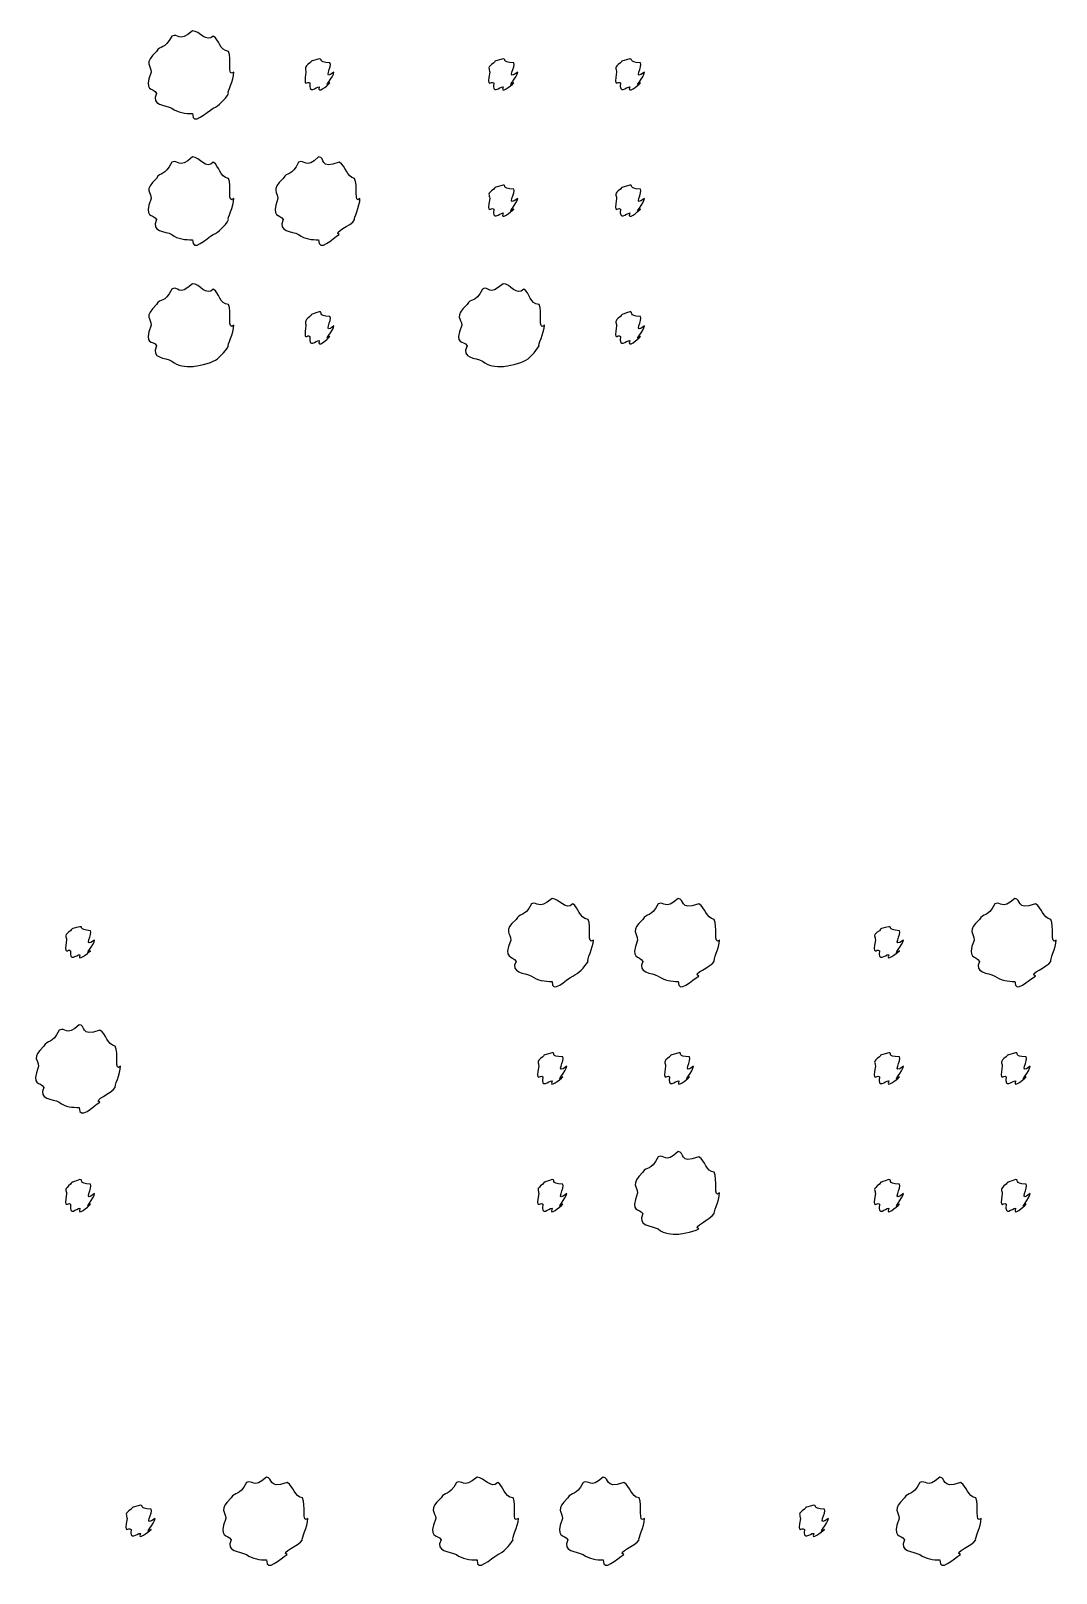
# Model space of a CAD drawing. Header units: millimetres. Extents: x -178 to -32, y 41 to 266.
# Drawn here: x -48.02 to -39.55, y 253.46 to 266.21 of the extents above; entities that cross this region are included whole.
import ezdxf

# ---------------------------------------------------------------- set-up
doc = ezdxf.new("R2010")
doc.units = ezdxf.units.MM
doc.layers.get('0').update_dxf_attribs({"linetype": 'CONTINUOUS'})

msp = doc.modelspace()

# ---------------------------------------------------------------- linework, layer by layer
at = {"color": 0}
for p, q in [((-46.6877, 266.207), (-46.6877, 266.207)), ((-45.6403, 265.975), (-45.6403, 265.975)), ((-44.1216, 265.975), (-44.1216, 265.975)), ((-43.0742, 265.975), (-43.0742, 265.975)), ((-46.6877, 265.165), (-46.6877, 265.165)), ((-45.6456, 265.165), (-45.6456, 265.165)), ((-44.1216, 264.933), (-44.1216, 264.933)), ((-43.0742, 264.933), (-43.0742, 264.933)), ((-46.6877, 264.118), (-46.6877, 264.118)), ((-44.1216, 264.118), (-44.1216, 264.118)), ((-45.6403, 263.886), (-45.6403, 263.886)), ((-43.0742, 263.886), (-43.0742, 263.886)), ((-43.7166, 259.037), (-43.7166, 259.037)), ((-42.6748, 259.037), (-42.6748, 259.037)), ((-39.8925, 259.037), (-39.8925, 259.037)), ((-47.619, 258.805), (-47.619, 258.805)), ((-40.9342, 258.805), (-40.9342, 258.805)), ((-47.6246, 257.995), (-47.6246, 257.995)), ((-43.7166, 257.763), (-43.7166, 257.763)), ((-42.6692, 257.763), (-42.6692, 257.763)), ((-40.9342, 257.763), (-40.9342, 257.763)), ((-39.8868, 257.763), (-39.8868, 257.763)), ((-42.6748, 256.947), (-42.6748, 256.947)), ((-47.619, 256.716), (-47.619, 256.716)), ((-43.7166, 256.716), (-43.7166, 256.716)), ((-40.9342, 256.716), (-40.9342, 256.716)), ((-39.8868, 256.716), (-39.8868, 256.716)), ((-46.077, 254.256), (-46.077, 254.256)), ((-44.3364, 254.256), (-44.3364, 254.256)), ((-43.2947, 254.256), (-43.2947, 254.256)), ((-40.5126, 254.256), (-40.5126, 254.256)), ((-47.1188, 254.025), (-47.1188, 254.025)), ((-41.5544, 254.025), (-41.5544, 254.025))]:
    msp.add_line(p, q, dxfattribs=at)
for points in [[(-46.6877, 266.207), (-46.8101, 266.105), (-46.8034, 266.192), (-46.8584, 266.163)], [(-46.5166, 266.163), (-46.5744, 266.105), (-46.6284, 266.207), (-46.6877, 266.207)], [(-46.8584, 266.163), (-46.9205, 266.047), (-46.9547, 266.091), (-46.9851, 266.036)], [(-46.3899, 266.036), (-46.4682, 266.047), (-46.4644, 266.132), (-46.5166, 266.163)], [(-46.9851, 266.036), (-47.0969, 265.937), (-47.0292, 265.923), (-47.0292, 265.865)], [(-46.3458, 265.865), (-46.4065, 265.818), (-46.3596, 265.981), (-46.3899, 266.036)], [(-45.6403, 265.975), (-45.7299, 265.95), (-45.6953, 265.964), (-45.7175, 265.942)], [(-45.5521, 265.942), (-45.6636, 265.95), (-45.6029, 265.975), (-45.6403, 265.975)], [(-44.1216, 265.975), (-44.2154, 265.95), (-44.1766, 265.964), (-44.1988, 265.942)], [(-44.0334, 265.942), (-44.1491, 265.95), (-44.0845, 265.975), (-44.1216, 265.975)], [(-43.0742, 265.975), (-43.1638, 265.95), (-43.1296, 265.964), (-43.1514, 265.942)], [(-42.986, 265.942), (-43.0978, 265.95), (-43.0371, 265.975), (-43.0742, 265.975)], [(-47.0292, 265.865), (-47.0969, 265.697), (-47.014, 265.744), (-46.9851, 265.689)], [(-46.3899, 265.689), (-46.4065, 265.697), (-46.3458, 265.801), (-46.3458, 265.865)], [(-45.7175, 265.942), (-45.774, 265.906), (-45.7503, 265.894), (-45.7503, 265.865)], [(-45.7503, 265.865), (-45.774, 265.723), (-45.7394, 265.799), (-45.7175, 265.777)], [(-45.5189, 265.865), (-45.6195, 265.789), (-45.5299, 265.92), (-45.5521, 265.942)], [(-45.5521, 265.777), (-45.6195, 265.723), (-45.5189, 265.828), (-45.5189, 265.865)], [(-44.1988, 265.942), (-44.2595, 265.906), (-44.232, 265.894), (-44.232, 265.865)], [(-44.232, 265.865), (-44.2595, 265.723), (-44.2207, 265.799), (-44.1988, 265.777)], [(-44.0002, 265.865), (-44.105, 265.789), (-44.0115, 265.92), (-44.0334, 265.942)], [(-44.0334, 265.777), (-44.105, 265.723), (-44.0002, 265.828), (-44.0002, 265.865)], [(-43.1514, 265.942), (-43.2079, 265.906), (-43.1846, 265.894), (-43.1846, 265.865)], [(-43.1846, 265.865), (-43.2079, 265.723), (-43.1737, 265.799), (-43.1514, 265.777)], [(-42.9532, 265.865), (-43.0537, 265.789), (-42.9641, 265.92), (-42.986, 265.942)], [(-42.986, 265.777), (-43.0537, 265.723), (-42.9532, 265.828), (-42.9532, 265.865)], [(-45.7175, 265.777), (-45.7299, 265.679), (-45.6692, 265.744), (-45.6403, 265.744)], [(-45.6403, 265.744), (-45.6636, 265.679), (-45.574, 265.755), (-45.5521, 265.777)], [(-44.1988, 265.777), (-44.2154, 265.679), (-44.1505, 265.744), (-44.1216, 265.744)], [(-44.1216, 265.744), (-44.1491, 265.679), (-44.0556, 265.755), (-44.0334, 265.777)], [(-43.1514, 265.777), (-43.1638, 265.679), (-43.1031, 265.744), (-43.0742, 265.744)], [(-43.0742, 265.744), (-43.0978, 265.679), (-43.0082, 265.755), (-42.986, 265.777)], [(-46.9851, 265.689), (-47.0376, 265.591), (-46.9134, 265.596), (-46.8584, 265.567)], [(-46.8584, 265.567), (-46.8101, 265.532), (-46.7455, 265.523), (-46.6877, 265.523)], [(-46.6877, 265.523), (-46.693, 265.414), (-46.5716, 265.537), (-46.5166, 265.567)], [(-46.5166, 265.567), (-46.4682, 265.591), (-46.4231, 265.636), (-46.3899, 265.689)], [(-46.8584, 265.121), (-46.9205, 265), (-46.9547, 265.047), (-46.9851, 264.988)], [(-46.6877, 265.165), (-46.8101, 265.057), (-46.8034, 265.15), (-46.8584, 265.121)], [(-46.5166, 265.121), (-46.5744, 265.057), (-46.6284, 265.165), (-46.6877, 265.165)], [(-46.3899, 264.988), (-46.4682, 265), (-46.4644, 265.091), (-46.5166, 265.121)], [(-45.811, 265.121), (-45.8689, 265), (-45.9077, 265.047), (-45.938, 264.988)], [(-45.6456, 265.165), (-45.7588, 265.057), (-45.756, 265.15), (-45.811, 265.121)], [(-45.4748, 265.121), (-45.6456, 265.057), (-45.5863, 265.165), (-45.6456, 265.165)], [(-45.3482, 264.988), (-45.417, 265), (-45.4198, 265.091), (-45.4748, 265.121)], [(-46.9851, 264.988), (-47.0969, 264.885), (-47.0292, 264.878), (-47.0292, 264.823)], [(-46.3458, 264.823), (-46.4065, 264.768), (-46.3596, 264.933), (-46.3899, 264.988)], [(-45.938, 264.988), (-46.0453, 264.885), (-45.9821, 264.878), (-45.9821, 264.823)], [(-45.3041, 264.823), (-45.3591, 264.768), (-45.3178, 264.933), (-45.3482, 264.988)], [(-44.1216, 264.933), (-44.2154, 264.903), (-44.1766, 264.922), (-44.1988, 264.9)], [(-44.0334, 264.9), (-44.1491, 264.903), (-44.0845, 264.933), (-44.1216, 264.933)], [(-43.0742, 264.933), (-43.1638, 264.903), (-43.1296, 264.922), (-43.1514, 264.9)], [(-42.986, 264.9), (-43.0978, 264.903), (-43.0371, 264.933), (-43.0742, 264.933)], [(-47.0292, 264.823), (-47.0969, 264.65), (-47.014, 264.702), (-46.9851, 264.647)], [(-46.3899, 264.647), (-46.4065, 264.65), (-46.3458, 264.76), (-46.3458, 264.823)], [(-45.9821, 264.823), (-46.0453, 264.65), (-45.9669, 264.702), (-45.938, 264.647)], [(-45.3482, 264.647), (-45.3591, 264.65), (-45.3041, 264.76), (-45.3041, 264.823)], [(-44.1988, 264.9), (-44.2595, 264.859), (-44.232, 264.852), (-44.232, 264.823)], [(-44.232, 264.823), (-44.2595, 264.676), (-44.2207, 264.757), (-44.1988, 264.735)], [(-44.0002, 264.823), (-44.105, 264.742), (-44.0115, 264.878), (-44.0334, 264.9)], [(-44.0334, 264.735), (-44.105, 264.676), (-44.0002, 264.786), (-44.0002, 264.823)], [(-43.1514, 264.9), (-43.2079, 264.859), (-43.1846, 264.852), (-43.1846, 264.823)], [(-43.1846, 264.823), (-43.2079, 264.676), (-43.1737, 264.757), (-43.1514, 264.735)], [(-42.9532, 264.823), (-43.0537, 264.742), (-42.9641, 264.878), (-42.986, 264.9)], [(-42.986, 264.735), (-43.0537, 264.676), (-42.9532, 264.786), (-42.9532, 264.823)], [(-44.1988, 264.735), (-44.2154, 264.632), (-44.1505, 264.702), (-44.1216, 264.702)], [(-44.1216, 264.702), (-44.1491, 264.632), (-44.0556, 264.713), (-44.0334, 264.735)], [(-43.1514, 264.735), (-43.1638, 264.632), (-43.1031, 264.702), (-43.0742, 264.702)], [(-43.0742, 264.702), (-43.0978, 264.632), (-43.0082, 264.713), (-42.986, 264.735)], [(-46.9851, 264.647), (-47.0376, 264.543), (-46.9134, 264.554), (-46.8584, 264.525)], [(-46.5166, 264.525), (-46.4682, 264.543), (-46.4231, 264.594), (-46.3899, 264.647)], [(-45.938, 264.647), (-45.9874, 264.543), (-45.8661, 264.554), (-45.811, 264.525)], [(-45.4748, 264.525), (-45.5355, 264.543), (-45.3771, 264.594), (-45.3482, 264.647)], [(-46.8584, 264.525), (-46.8101, 264.484), (-46.7455, 264.481), (-46.6877, 264.481)], [(-46.6877, 264.481), (-46.693, 264.367), (-46.5716, 264.495), (-46.5166, 264.525)], [(-45.811, 264.525), (-45.7588, 264.484), (-45.701, 264.481), (-45.6456, 264.481)], [(-45.6456, 264.481), (-45.6456, 264.367), (-45.5299, 264.495), (-45.4748, 264.525)], [(-46.8584, 264.074), (-46.9205, 263.948), (-46.9547, 264.002), (-46.9851, 263.947)], [(-46.6877, 264.118), (-46.8101, 264.007), (-46.8034, 264.103), (-46.8584, 264.074)], [(-46.5166, 264.074), (-46.5744, 264.007), (-46.6284, 264.118), (-46.6877, 264.118)], [(-46.3899, 263.947), (-46.4682, 263.948), (-46.4644, 264.043), (-46.5166, 264.074)], [(-44.2923, 264.074), (-44.3544, 263.948), (-44.389, 264.002), (-44.4193, 263.947)], [(-44.1216, 264.118), (-44.2443, 264.007), (-44.2373, 264.103), (-44.2923, 264.074)], [(-43.9508, 264.074), (-44.0087, 264.007), (-44.0623, 264.118), (-44.1216, 264.118)], [(-43.8238, 263.947), (-43.9025, 263.948), (-43.8983, 264.043), (-43.9508, 264.074)], [(-46.9851, 263.947), (-47.0969, 263.838), (-47.0292, 263.834), (-47.0292, 263.776)], [(-46.3458, 263.776), (-46.4065, 263.721), (-46.3596, 263.892), (-46.3899, 263.947)], [(-44.4193, 263.947), (-44.5308, 263.838), (-44.4634, 263.834), (-44.4634, 263.776)], [(-43.7797, 263.776), (-43.8404, 263.721), (-43.7935, 263.892), (-43.8238, 263.947)], [(-45.7175, 263.847), (-45.774, 263.805), (-45.7503, 263.799), (-45.7503, 263.77)], [(-45.6403, 263.886), (-45.7299, 263.853), (-45.6953, 263.872), (-45.7175, 263.847)], [(-45.5521, 263.847), (-45.6636, 263.853), (-45.6029, 263.886), (-45.6403, 263.886)], [(-45.5189, 263.77), (-45.6195, 263.688), (-45.5299, 263.826), (-45.5521, 263.847)], [(-43.1514, 263.847), (-43.2079, 263.805), (-43.1846, 263.799), (-43.1846, 263.77)], [(-43.0742, 263.886), (-43.1638, 263.853), (-43.1296, 263.872), (-43.1514, 263.847)], [(-42.986, 263.847), (-43.0978, 263.853), (-43.0371, 263.886), (-43.0742, 263.886)], [(-42.9532, 263.77), (-43.0537, 263.688), (-42.9641, 263.826), (-42.986, 263.847)], [(-47.0292, 263.776), (-47.0969, 263.599), (-47.014, 263.656), (-46.9851, 263.605)], [(-46.3899, 263.605), (-46.4065, 263.599), (-46.3458, 263.712), (-46.3458, 263.776)], [(-45.7503, 263.77), (-45.774, 263.624), (-45.7394, 263.707), (-45.7175, 263.682)], [(-45.7175, 263.682), (-45.7299, 263.577), (-45.6692, 263.649), (-45.6403, 263.649)], [(-45.6403, 263.649), (-45.6636, 263.577), (-45.574, 263.66), (-45.5521, 263.682)], [(-45.5521, 263.682), (-45.6195, 263.624), (-45.5189, 263.737), (-45.5189, 263.77)], [(-44.4634, 263.776), (-44.5308, 263.599), (-44.4482, 263.656), (-44.4193, 263.605)], [(-43.8238, 263.605), (-43.8404, 263.599), (-43.7797, 263.712), (-43.7797, 263.776)], [(-43.1846, 263.77), (-43.2079, 263.624), (-43.1737, 263.707), (-43.1514, 263.682)], [(-43.1514, 263.682), (-43.1638, 263.577), (-43.1031, 263.649), (-43.0742, 263.649)], [(-43.0742, 263.649), (-43.0978, 263.577), (-43.0082, 263.66), (-42.986, 263.682)], [(-42.986, 263.682), (-43.0537, 263.624), (-42.9532, 263.737), (-42.9532, 263.77)], [(-46.9851, 263.605), (-47.0376, 263.496), (-46.9134, 263.511), (-46.8584, 263.478)], [(-46.5166, 263.478), (-46.4682, 263.496), (-46.4231, 263.553), (-46.3899, 263.605)], [(-44.4193, 263.605), (-44.4715, 263.496), (-44.3477, 263.511), (-44.2923, 263.478)], [(-43.9508, 263.478), (-43.9025, 263.496), (-43.857, 263.553), (-43.8238, 263.605)], [(-46.8584, 263.478), (-46.8101, 263.434), (-46.7455, 263.434), (-46.6877, 263.434)], [(-46.6877, 263.434), (-46.693, 263.434), (-46.5716, 263.448), (-46.5166, 263.478)], [(-44.2923, 263.478), (-44.2443, 263.434), (-44.1794, 263.434), (-44.1216, 263.434)], [(-44.1216, 263.434), (-44.1272, 263.434), (-44.0059, 263.448), (-43.9508, 263.478)], [(-43.8873, 258.993), (-43.9494, 258.877), (-43.9836, 258.921), (-44.014, 258.866)], [(-43.7166, 259.037), (-43.839, 258.935), (-43.8323, 259.021), (-43.8873, 258.993)], [(-43.5455, 258.993), (-43.6033, 258.935), (-43.6573, 259.037), (-43.7166, 259.037)], [(-43.4188, 258.866), (-43.4975, 258.877), (-43.4933, 258.962), (-43.5455, 258.993)], [(-42.8399, 258.993), (-42.8978, 258.877), (-42.9366, 258.921), (-42.9669, 258.866)], [(-42.6748, 259.037), (-42.7877, 258.935), (-42.7849, 259.021), (-42.8399, 258.993)], [(-42.5037, 258.993), (-42.6748, 258.935), (-42.6156, 259.037), (-42.6748, 259.037)], [(-42.3771, 258.866), (-42.4459, 258.877), (-42.4487, 258.962), (-42.5037, 258.993)], [(-40.0579, 258.993), (-40.1158, 258.877), (-40.1542, 258.921), (-40.1846, 258.866)], [(-39.8925, 259.037), (-40.0054, 258.935), (-40.0025, 259.021), (-40.0579, 258.993)], [(-39.7214, 258.993), (-39.8925, 258.935), (-39.8332, 259.037), (-39.8925, 259.037)], [(-39.5947, 258.866), (-39.6635, 258.877), (-39.6663, 258.962), (-39.7214, 258.993)], [(-44.014, 258.866), (-44.1258, 258.767), (-44.0581, 258.753), (-44.0581, 258.695)], [(-43.3747, 258.695), (-43.4354, 258.648), (-43.3885, 258.811), (-43.4188, 258.866)], [(-42.9669, 258.866), (-43.0742, 258.767), (-43.011, 258.753), (-43.011, 258.695)], [(-42.333, 258.695), (-42.388, 258.648), (-42.3467, 258.811), (-42.3771, 258.866)], [(-40.1846, 258.866), (-40.2922, 258.767), (-40.2287, 258.753), (-40.2287, 258.695)], [(-39.5506, 258.695), (-39.6057, 258.648), (-39.5644, 258.811), (-39.5947, 258.866)], [(-47.6963, 258.772), (-47.7527, 258.736), (-47.7294, 258.724), (-47.7294, 258.695)], [(-47.7294, 258.695), (-47.7527, 258.553), (-47.7181, 258.629), (-47.6963, 258.607)], [(-47.619, 258.805), (-47.7086, 258.781), (-47.674, 258.794), (-47.6963, 258.772)], [(-47.5308, 258.772), (-47.6426, 258.781), (-47.582, 258.805), (-47.619, 258.805)], [(-47.4977, 258.695), (-47.5985, 258.619), (-47.5089, 258.75), (-47.5308, 258.772)], [(-47.5308, 258.607), (-47.5985, 258.553), (-47.4977, 258.658), (-47.4977, 258.695)], [(-44.0581, 258.695), (-44.1258, 258.527), (-44.0429, 258.574), (-44.014, 258.519)], [(-43.4188, 258.519), (-43.4354, 258.527), (-43.3747, 258.632), (-43.3747, 258.695)], [(-43.011, 258.695), (-43.0742, 258.527), (-42.9958, 258.574), (-42.9669, 258.519)], [(-42.3771, 258.519), (-42.388, 258.527), (-42.333, 258.632), (-42.333, 258.695)], [(-41.0115, 258.772), (-41.0722, 258.736), (-41.0443, 258.724), (-41.0443, 258.695)], [(-41.0443, 258.695), (-41.0722, 258.553), (-41.0333, 258.629), (-41.0115, 258.607)], [(-40.9342, 258.805), (-41.0281, 258.781), (-40.9893, 258.794), (-41.0115, 258.772)], [(-40.846, 258.772), (-40.9617, 258.781), (-40.8968, 258.805), (-40.9342, 258.805)], [(-40.8129, 258.695), (-40.9176, 258.619), (-40.8238, 258.75), (-40.846, 258.772)], [(-40.846, 258.607), (-40.9176, 258.553), (-40.8129, 258.658), (-40.8129, 258.695)], [(-40.2287, 258.695), (-40.2922, 258.527), (-40.2135, 258.574), (-40.1846, 258.519)], [(-39.5947, 258.519), (-39.6057, 258.527), (-39.5506, 258.632), (-39.5506, 258.695)], [(-47.6963, 258.607), (-47.7086, 258.509), (-47.6479, 258.574), (-47.619, 258.574)], [(-47.619, 258.574), (-47.6426, 258.509), (-47.553, 258.585), (-47.5308, 258.607)], [(-41.0115, 258.607), (-41.0281, 258.509), (-40.9631, 258.574), (-40.9342, 258.574)], [(-40.9342, 258.574), (-40.9617, 258.509), (-40.8679, 258.585), (-40.846, 258.607)], [(-44.014, 258.519), (-44.0665, 258.421), (-43.9424, 258.426), (-43.8873, 258.397)], [(-43.5455, 258.397), (-43.4975, 258.421), (-43.452, 258.466), (-43.4188, 258.519)], [(-42.9669, 258.519), (-43.0163, 258.421), (-42.8953, 258.426), (-42.8399, 258.397)], [(-42.5037, 258.397), (-42.5644, 258.421), (-42.406, 258.466), (-42.3771, 258.519)], [(-40.1846, 258.519), (-40.2343, 258.421), (-40.113, 258.426), (-40.0579, 258.397)], [(-39.7214, 258.397), (-39.782, 258.421), (-39.6236, 258.466), (-39.5947, 258.519)], [(-43.8873, 258.397), (-43.839, 258.361), (-43.7744, 258.353), (-43.7166, 258.353)], [(-43.7166, 258.353), (-43.7219, 258.244), (-43.6009, 258.367), (-43.5455, 258.397)], [(-42.8399, 258.397), (-42.7877, 258.361), (-42.7299, 258.353), (-42.6748, 258.353)], [(-42.6748, 258.353), (-42.6748, 258.244), (-42.5588, 258.367), (-42.5037, 258.397)], [(-40.0579, 258.397), (-40.0054, 258.361), (-39.9475, 258.353), (-39.8925, 258.353)], [(-39.8925, 258.353), (-39.8925, 258.244), (-39.7768, 258.367), (-39.7214, 258.397)], [(-47.7901, 257.951), (-47.848, 257.829), (-47.8864, 257.876), (-47.9167, 257.818)], [(-47.6246, 257.995), (-47.7375, 257.888), (-47.7347, 257.98), (-47.7901, 257.951)], [(-47.4536, 257.951), (-47.6246, 257.888), (-47.5654, 257.995), (-47.6246, 257.995)], [(-47.3269, 257.818), (-47.3957, 257.829), (-47.3985, 257.92), (-47.4536, 257.951)], [(-47.9167, 257.818), (-48.0243, 257.715), (-47.9608, 257.708), (-47.9608, 257.653)], [(-47.2828, 257.653), (-47.3378, 257.598), (-47.2966, 257.763), (-47.3269, 257.818)], [(-43.7935, 257.73), (-43.8542, 257.689), (-43.8266, 257.682), (-43.8266, 257.653)], [(-43.7166, 257.763), (-43.8101, 257.733), (-43.7716, 257.753), (-43.7935, 257.73)], [(-43.6284, 257.73), (-43.7441, 257.733), (-43.6792, 257.763), (-43.7166, 257.763)], [(-43.5952, 257.653), (-43.7, 257.572), (-43.6062, 257.708), (-43.6284, 257.73)], [(-42.7464, 257.73), (-42.8029, 257.689), (-42.7792, 257.682), (-42.7792, 257.653)], [(-42.6692, 257.763), (-42.7588, 257.733), (-42.7242, 257.753), (-42.7464, 257.73)], [(-42.581, 257.73), (-42.6925, 257.733), (-42.6318, 257.763), (-42.6692, 257.763)], [(-42.5478, 257.653), (-42.6484, 257.572), (-42.5588, 257.708), (-42.581, 257.73)], [(-41.0115, 257.73), (-41.0722, 257.689), (-41.0443, 257.682), (-41.0443, 257.653)], [(-40.9342, 257.763), (-41.0281, 257.733), (-40.9893, 257.753), (-41.0115, 257.73)], [(-40.846, 257.73), (-40.9617, 257.733), (-40.8968, 257.763), (-40.9342, 257.763)], [(-40.8129, 257.653), (-40.9176, 257.572), (-40.8238, 257.708), (-40.846, 257.73)], [(-39.9641, 257.73), (-40.0205, 257.689), (-39.9972, 257.682), (-39.9972, 257.653)], [(-39.8868, 257.763), (-39.9764, 257.733), (-39.9419, 257.753), (-39.9641, 257.73)], [(-39.7986, 257.73), (-39.9105, 257.733), (-39.8498, 257.763), (-39.8868, 257.763)], [(-39.7655, 257.653), (-39.8664, 257.572), (-39.7768, 257.708), (-39.7986, 257.73)], [(-47.9608, 257.653), (-48.0243, 257.479), (-47.9457, 257.532), (-47.9167, 257.477)], [(-47.3269, 257.477), (-47.3378, 257.479), (-47.2828, 257.59), (-47.2828, 257.653)], [(-43.8266, 257.653), (-43.8542, 257.506), (-43.8157, 257.587), (-43.7935, 257.565)], [(-43.7935, 257.565), (-43.8101, 257.462), (-43.7455, 257.532), (-43.7166, 257.532)], [(-43.7166, 257.532), (-43.7441, 257.462), (-43.6503, 257.543), (-43.6284, 257.565)], [(-43.6284, 257.565), (-43.7, 257.506), (-43.5952, 257.616), (-43.5952, 257.653)], [(-42.7792, 257.653), (-42.8029, 257.506), (-42.7683, 257.587), (-42.7464, 257.565)], [(-42.7464, 257.565), (-42.7588, 257.462), (-42.6981, 257.532), (-42.6692, 257.532)], [(-42.6692, 257.532), (-42.6925, 257.462), (-42.6029, 257.543), (-42.581, 257.565)], [(-42.581, 257.565), (-42.6484, 257.506), (-42.5478, 257.616), (-42.5478, 257.653)], [(-41.0443, 257.653), (-41.0722, 257.506), (-41.0333, 257.587), (-41.0115, 257.565)], [(-41.0115, 257.565), (-41.0281, 257.462), (-40.9631, 257.532), (-40.9342, 257.532)], [(-40.9342, 257.532), (-40.9617, 257.462), (-40.8679, 257.543), (-40.846, 257.565)], [(-40.846, 257.565), (-40.9176, 257.506), (-40.8129, 257.616), (-40.8129, 257.653)], [(-39.9972, 257.653), (-40.0205, 257.506), (-39.986, 257.587), (-39.9641, 257.565)], [(-39.9641, 257.565), (-39.9764, 257.462), (-39.9157, 257.532), (-39.8868, 257.532)], [(-39.8868, 257.532), (-39.9105, 257.462), (-39.8208, 257.543), (-39.7986, 257.565)], [(-39.7986, 257.565), (-39.8664, 257.506), (-39.7655, 257.616), (-39.7655, 257.653)], [(-47.9167, 257.477), (-47.9665, 257.374), (-47.8451, 257.385), (-47.7901, 257.356)], [(-47.4536, 257.356), (-47.5142, 257.374), (-47.3558, 257.424), (-47.3269, 257.477)], [(-47.7901, 257.356), (-47.7375, 257.314), (-47.6797, 257.312), (-47.6246, 257.312)], [(-47.6246, 257.312), (-47.6246, 257.197), (-47.5089, 257.325), (-47.4536, 257.356)], [(-42.8399, 256.903), (-42.8978, 256.778), (-42.9366, 256.832), (-42.9669, 256.777)], [(-42.6748, 256.947), (-42.7877, 256.837), (-42.7849, 256.933), (-42.8399, 256.903)], [(-42.5037, 256.903), (-42.6748, 256.837), (-42.6156, 256.947), (-42.6748, 256.947)], [(-42.3771, 256.777), (-42.4459, 256.778), (-42.4487, 256.873), (-42.5037, 256.903)], [(-42.9669, 256.777), (-43.0742, 256.668), (-43.011, 256.664), (-43.011, 256.606)], [(-42.333, 256.606), (-42.388, 256.551), (-42.3467, 256.722), (-42.3771, 256.777)], [(-47.6963, 256.678), (-47.7527, 256.635), (-47.7294, 256.629), (-47.7294, 256.6)], [(-47.619, 256.716), (-47.7086, 256.683), (-47.674, 256.702), (-47.6963, 256.678)], [(-47.5308, 256.678), (-47.6426, 256.683), (-47.582, 256.716), (-47.619, 256.716)], [(-47.4977, 256.6), (-47.5985, 256.518), (-47.5089, 256.655), (-47.5308, 256.678)], [(-43.7935, 256.678), (-43.8542, 256.635), (-43.8266, 256.629), (-43.8266, 256.6)], [(-43.7166, 256.716), (-43.8101, 256.683), (-43.7716, 256.702), (-43.7935, 256.678)], [(-43.6284, 256.678), (-43.7441, 256.683), (-43.6792, 256.716), (-43.7166, 256.716)], [(-43.5952, 256.6), (-43.7, 256.518), (-43.6062, 256.655), (-43.6284, 256.678)], [(-41.0115, 256.678), (-41.0722, 256.635), (-41.0443, 256.629), (-41.0443, 256.6)], [(-40.9342, 256.716), (-41.0281, 256.683), (-40.9893, 256.702), (-41.0115, 256.678)], [(-40.846, 256.678), (-40.9617, 256.683), (-40.8968, 256.716), (-40.9342, 256.716)], [(-40.8129, 256.6), (-40.9176, 256.518), (-40.8238, 256.655), (-40.846, 256.678)], [(-39.9641, 256.678), (-40.0205, 256.635), (-39.9972, 256.629), (-39.9972, 256.6)], [(-39.8868, 256.716), (-39.9764, 256.683), (-39.9419, 256.702), (-39.9641, 256.678)], [(-39.7986, 256.678), (-39.9105, 256.683), (-39.8498, 256.716), (-39.8868, 256.716)], [(-39.7655, 256.6), (-39.8664, 256.518), (-39.7768, 256.655), (-39.7986, 256.678)], [(-47.7294, 256.6), (-47.7527, 256.454), (-47.7181, 256.537), (-47.6963, 256.512)], [(-47.5308, 256.512), (-47.5985, 256.454), (-47.4977, 256.567), (-47.4977, 256.6)], [(-43.8266, 256.6), (-43.8542, 256.454), (-43.8157, 256.537), (-43.7935, 256.512)], [(-43.6284, 256.512), (-43.7, 256.454), (-43.5952, 256.567), (-43.5952, 256.6)], [(-43.011, 256.606), (-43.0742, 256.43), (-42.9958, 256.486), (-42.9669, 256.435)], [(-42.3771, 256.435), (-42.388, 256.43), (-42.333, 256.542), (-42.333, 256.606)], [(-41.0443, 256.6), (-41.0722, 256.454), (-41.0333, 256.537), (-41.0115, 256.512)], [(-40.846, 256.512), (-40.9176, 256.454), (-40.8129, 256.567), (-40.8129, 256.6)], [(-39.9972, 256.6), (-40.0205, 256.454), (-39.986, 256.537), (-39.9641, 256.512)], [(-39.7986, 256.512), (-39.8664, 256.454), (-39.7655, 256.567), (-39.7655, 256.6)], [(-47.6963, 256.512), (-47.7086, 256.407), (-47.6479, 256.479), (-47.619, 256.479)], [(-47.619, 256.479), (-47.6426, 256.407), (-47.553, 256.49), (-47.5308, 256.512)], [(-43.7935, 256.512), (-43.8101, 256.407), (-43.7455, 256.479), (-43.7166, 256.479)], [(-43.7166, 256.479), (-43.7441, 256.407), (-43.6503, 256.49), (-43.6284, 256.512)], [(-42.9669, 256.435), (-43.0163, 256.326), (-42.8953, 256.341), (-42.8399, 256.308)], [(-42.5037, 256.308), (-42.5644, 256.326), (-42.406, 256.383), (-42.3771, 256.435)], [(-41.0115, 256.512), (-41.0281, 256.407), (-40.9631, 256.479), (-40.9342, 256.479)], [(-40.9342, 256.479), (-40.9617, 256.407), (-40.8679, 256.49), (-40.846, 256.512)], [(-39.9641, 256.512), (-39.9764, 256.407), (-39.9157, 256.479), (-39.8868, 256.479)], [(-39.8868, 256.479), (-39.9105, 256.407), (-39.8208, 256.49), (-39.7986, 256.512)], [(-42.8399, 256.308), (-42.7877, 256.264), (-42.7299, 256.264), (-42.6748, 256.264)], [(-42.6748, 256.264), (-42.6748, 256.264), (-42.5588, 256.278), (-42.5037, 256.308)], [(-46.077, 254.256), (-46.1899, 254.155), (-46.1874, 254.241), (-46.2425, 254.212)], [(-45.9063, 254.212), (-46.077, 254.155), (-46.0177, 254.256), (-46.077, 254.256)], [(-44.3364, 254.256), (-44.4592, 254.155), (-44.4525, 254.241), (-44.5075, 254.212)], [(-44.1657, 254.212), (-44.2235, 254.155), (-44.2771, 254.256), (-44.3364, 254.256)], [(-43.2947, 254.256), (-43.4079, 254.155), (-43.4051, 254.241), (-43.4601, 254.212)], [(-43.1239, 254.212), (-43.2947, 254.155), (-43.2354, 254.256), (-43.2947, 254.256)], [(-40.5126, 254.256), (-40.6255, 254.155), (-40.6227, 254.241), (-40.6777, 254.212)], [(-40.3415, 254.212), (-40.5126, 254.155), (-40.4534, 254.256), (-40.5126, 254.256)], [(-46.2425, 254.212), (-46.3003, 254.096), (-46.3388, 254.14), (-46.3691, 254.085)], [(-45.7793, 254.085), (-45.8484, 254.096), (-45.8509, 254.182), (-45.9063, 254.212)], [(-44.5075, 254.212), (-44.5696, 254.096), (-44.6038, 254.14), (-44.6342, 254.085)], [(-44.039, 254.085), (-44.1173, 254.096), (-44.1134, 254.182), (-44.1657, 254.212)], [(-43.4601, 254.212), (-43.518, 254.096), (-43.5568, 254.14), (-43.5868, 254.085)], [(-42.9973, 254.085), (-43.0661, 254.096), (-43.0689, 254.182), (-43.1239, 254.212)], [(-40.6777, 254.212), (-40.7356, 254.096), (-40.7744, 254.14), (-40.8047, 254.085)], [(-40.2149, 254.085), (-40.2837, 254.096), (-40.2865, 254.182), (-40.3415, 254.212)], [(-47.196, 253.992), (-47.2567, 253.956), (-47.2292, 253.944), (-47.2292, 253.915)], [(-47.1188, 254.025), (-47.2126, 254), (-47.1738, 254.014), (-47.196, 253.992)], [(-47.0306, 253.992), (-47.1463, 254), (-47.0817, 254.025), (-47.1188, 254.025)], [(-46.9974, 253.915), (-47.1022, 253.839), (-47.0087, 253.97), (-47.0306, 253.992)], [(-46.3691, 254.085), (-46.4767, 253.986), (-46.4132, 253.972), (-46.4132, 253.915)], [(-45.7352, 253.915), (-45.7906, 253.868), (-45.7489, 254.03), (-45.7793, 254.085)], [(-44.6342, 254.085), (-44.746, 253.986), (-44.6782, 253.972), (-44.6782, 253.915)], [(-43.9949, 253.915), (-44.0556, 253.868), (-44.0087, 254.03), (-44.039, 254.085)], [(-43.5868, 254.085), (-43.6944, 253.986), (-43.6309, 253.972), (-43.6309, 253.915)], [(-42.9532, 253.915), (-43.0082, 253.868), (-42.9669, 254.03), (-42.9973, 254.085)], [(-41.6313, 253.992), (-41.692, 253.956), (-41.6645, 253.944), (-41.6645, 253.915)], [(-41.5544, 254.025), (-41.6479, 254), (-41.6094, 254.014), (-41.6313, 253.992)], [(-41.4662, 253.992), (-41.5819, 254), (-41.517, 254.025), (-41.5544, 254.025)], [(-41.433, 253.915), (-41.5378, 253.839), (-41.444, 253.97), (-41.4662, 253.992)], [(-40.8047, 254.085), (-40.912, 253.986), (-40.8488, 253.972), (-40.8488, 253.915)], [(-40.1708, 253.915), (-40.2258, 253.868), (-40.1846, 254.03), (-40.2149, 254.085)], [(-47.2292, 253.915), (-47.2567, 253.772), (-47.2179, 253.848), (-47.196, 253.826)], [(-47.0306, 253.826), (-47.1022, 253.772), (-46.9974, 253.877), (-46.9974, 253.915)], [(-46.4132, 253.915), (-46.4767, 253.746), (-46.398, 253.793), (-46.3691, 253.738)], [(-45.7793, 253.738), (-45.7906, 253.746), (-45.7352, 253.851), (-45.7352, 253.915)], [(-44.6782, 253.915), (-44.746, 253.746), (-44.6631, 253.793), (-44.6342, 253.738)], [(-44.039, 253.738), (-44.0556, 253.746), (-43.9949, 253.851), (-43.9949, 253.915)], [(-43.6309, 253.915), (-43.6944, 253.746), (-43.6157, 253.793), (-43.5868, 253.738)], [(-42.9973, 253.738), (-43.0082, 253.746), (-42.9532, 253.851), (-42.9532, 253.915)], [(-41.6645, 253.915), (-41.692, 253.772), (-41.6535, 253.848), (-41.6313, 253.826)], [(-41.4662, 253.826), (-41.5378, 253.772), (-41.433, 253.877), (-41.433, 253.915)], [(-40.8488, 253.915), (-40.912, 253.746), (-40.8337, 253.793), (-40.8047, 253.738)], [(-40.2149, 253.738), (-40.2258, 253.746), (-40.1708, 253.851), (-40.1708, 253.915)], [(-47.196, 253.826), (-47.2126, 253.728), (-47.1477, 253.793), (-47.1188, 253.793)], [(-47.1188, 253.793), (-47.1463, 253.728), (-47.0528, 253.804), (-47.0306, 253.826)], [(-46.3691, 253.738), (-46.4189, 253.64), (-46.2975, 253.646), (-46.2425, 253.617)], [(-45.9063, 253.617), (-45.9669, 253.64), (-45.8082, 253.686), (-45.7793, 253.738)], [(-44.6342, 253.738), (-44.6867, 253.64), (-44.5625, 253.646), (-44.5075, 253.617)], [(-44.1657, 253.617), (-44.1173, 253.64), (-44.0718, 253.686), (-44.039, 253.738)], [(-43.5868, 253.738), (-43.6365, 253.64), (-43.5151, 253.646), (-43.4601, 253.617)], [(-43.1239, 253.617), (-43.1846, 253.64), (-43.0262, 253.686), (-42.9973, 253.738)], [(-41.6313, 253.826), (-41.6479, 253.728), (-41.5833, 253.793), (-41.5544, 253.793)], [(-41.5544, 253.793), (-41.5819, 253.728), (-41.4881, 253.804), (-41.4662, 253.826)], [(-40.8047, 253.738), (-40.8541, 253.64), (-40.7331, 253.646), (-40.6777, 253.617)], [(-40.3415, 253.617), (-40.4022, 253.64), (-40.2438, 253.686), (-40.2149, 253.738)], [(-46.2425, 253.617), (-46.1899, 253.581), (-46.132, 253.573), (-46.077, 253.573)], [(-46.077, 253.573), (-46.077, 253.464), (-45.9613, 253.587), (-45.9063, 253.617)], [(-44.5075, 253.617), (-44.4592, 253.581), (-44.3946, 253.573), (-44.3364, 253.573)], [(-44.3364, 253.573), (-44.3421, 253.464), (-44.2207, 253.587), (-44.1657, 253.617)], [(-43.4601, 253.617), (-43.4079, 253.581), (-43.35, 253.573), (-43.2947, 253.573)], [(-43.2947, 253.573), (-43.2947, 253.464), (-43.1789, 253.587), (-43.1239, 253.617)], [(-40.6777, 253.617), (-40.6255, 253.581), (-40.5677, 253.573), (-40.5126, 253.573)], [(-40.5126, 253.573), (-40.5126, 253.464), (-40.3966, 253.587), (-40.3415, 253.617)]]:
    msp.add_open_spline(points, degree=3, dxfattribs=at)

doc.saveas('drawing.dxf')
